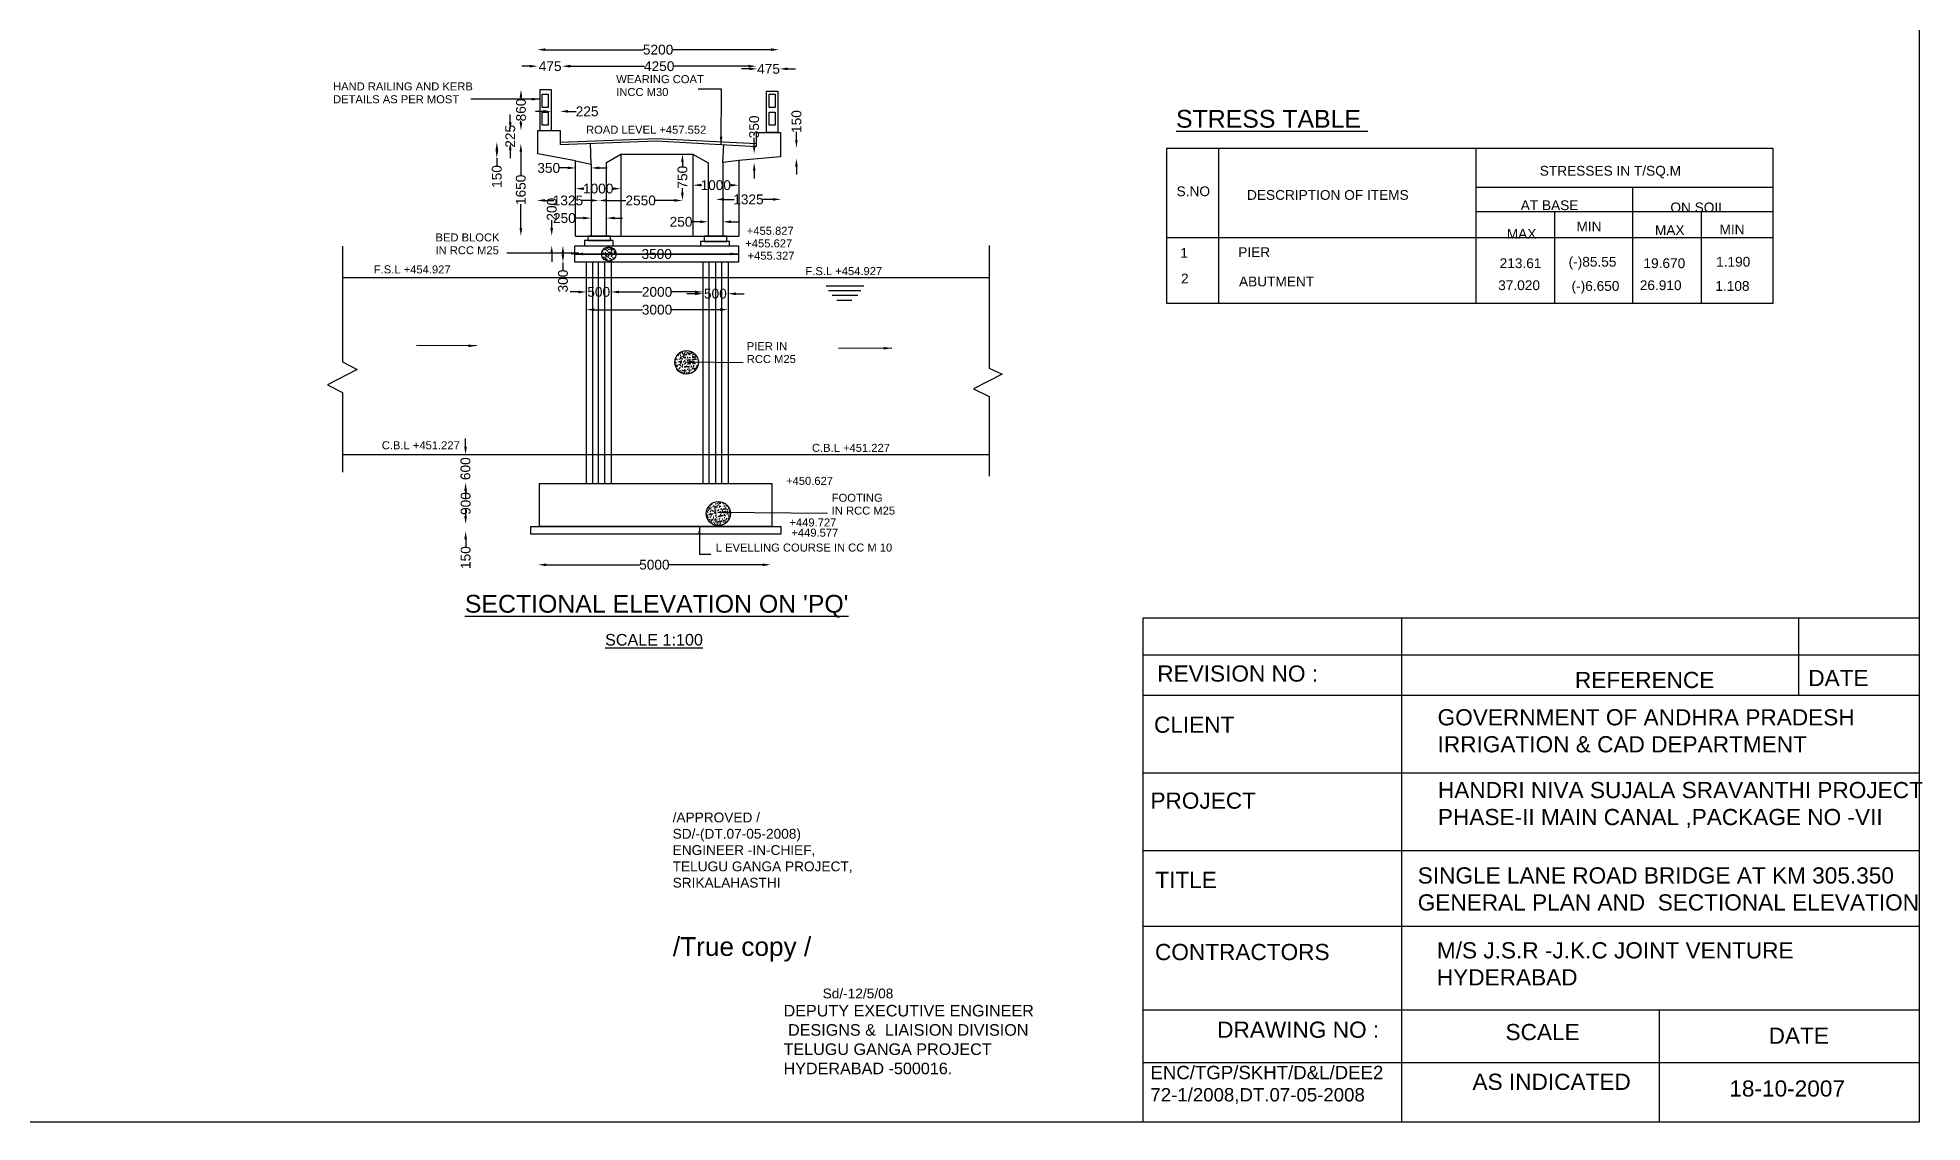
# Model space of a CAD drawing. Header units: millimetres. Extents: x -53247041 to -53224443, y 22123983 to 22138627.
# Drawn here: x -53235306 to -53224708, y 22123983 to 22130082 of the extents above; entities that cross this region are included whole.
import ezdxf

# ---------------------------------------------------------------- set-up
doc = ezdxf.new("R2010")
doc.units = ezdxf.units.MM
doc.header["$MEASUREMENT"] = 0
for name, color, linetype in [('DIMENSION', 7, 'Continuous'), ('DRAWING', 2, 'Continuous'), ('TEXT', 7, 'Continuous')]:
    doc.layers.add(name, color=color, linetype=linetype)
doc.styles.get("Standard").update_dxf_attribs({"font": 'arial.ttf', "height": 55})
doc.dimstyles.get("Standard").update_dxf_attribs({"dimtxt": 45, "dimasz": 45, "dimexe": 0.18, "dimexo": 0.0625, "dimgap": 0.09, "dimtad": 0, "dimdec": 0, "dimzin": 0, "dimdsep": 46, "dimtxsty": 'Standard', "dimcen": 0.09, "dimse1": 1, "dimse2": 1, "dimadec": 0, "dimazin": 0, "dimtfac": 1, "dimtdec": 0, "dimtofl": 0, "dimtmove": 0, "dimatfit": 3, "dimfxl": 1, "dimtolj": 1, "dimtzin": 0, "dimarcsym": 0})
pattern_1 = [(50, (0, 0), (35.86300913, -3.137606749), [3.75, -41.25]), (355, (0, 0), (-6.93756668, 37.609606685), [3, -33]), (100.4514, (2.99, -0.26), (28.925469086, 34.471977103), [3.1870095, -35.0571056]), (46.1842, (0, 10), (53.36205243, -8.275950716), [5.625, -61.875]), (96.6356, (4.447, 9.31), (46.733135277, 48.705893545), [4.7805144, -52.58565]), (351.1842, (0, 10), (46.733097257, 48.705930046), [4.5, -49.5]), (21, (5, 7.5), (29.845352606, -20.130944533), [3.75, -41.25]), (326, (5, 7.5), (12.165766596, 36.257502252), [3, -33]), (71.4514, (7.487, 5.822), (42.01113143, 16.126524835), [3.1870095, -35.0571056]), (37.5, (0, 0), (0.607992766, 16.6446926916), [0, -32.6, 0, -33.5, 0, -33.125]), (7.5, (0, 0), (13.153476872, 19.720585594), [0, -19.1, 0, -31.85, 0, -12.625]), (327.5, (-11.15, 0), (26.6911218086, -1.1277435867), [0, -12.5, 0, -39, 0, -51.75]), (317.5, (-16.15, 0), (29.159308467, 5.005249117), [0, -16.25, 0, -25.9, 0, -36.75])]

# ---------------------------------------------------------------- blocks, each defined once
blk = doc.blocks.new('*D126')
at = {"layer": 'Defpoints', "color": 0}
for p in [(-53232496, 22130027), (-53231137, 22130014), (-53231137, 22130008)]:
    blk.add_point(p, dxfattribs=at)
at = {"layer": 'DIMENSION', "color": 0, "lineweight": -2}
for p, q in [((-53232451, 22130014), (-53231899, 22130014)), ((-53231182, 22130014), (-53231735, 22130014))]:
    blk.add_line(p, q, dxfattribs=at)
at = {"layer": 'DIMENSION', "color": 0}
for points in [[(-53232451, 22130022), (-53232451, 22130007), (-53232496, 22130014)], [(-53231182, 22130022), (-53231182, 22130007), (-53231137, 22130014)]]:
    blk.add_solid(points, dxfattribs=at)
at = {"layer": 'DIMENSION', "color": 0, "insert": (-53231817, 22130014), "char_height": 55, "attachment_point": 5}
blk.add_mtext('\\A1;5200', dxfattribs=at)
blk = doc.blocks.new('*D127')
at = {"layer": 'Defpoints', "color": 0}
for p in [(-53231259, 22129909), (-53231134, 22129906), (-53231134, 22129905)]:
    blk.add_point(p, dxfattribs=at)
at = {"layer": 'DIMENSION', "color": 0, "lineweight": -2}
for p, q in [((-53231304, 22129906), (-53231349, 22129906)), ((-53231089, 22129906), (-53231044, 22129906))]:
    blk.add_line(p, q, dxfattribs=at)
at = {"layer": 'DIMENSION', "color": 0}
for points in [[(-53231304, 22129914), (-53231304, 22129899), (-53231259, 22129906)], [(-53231089, 22129914), (-53231089, 22129899), (-53231134, 22129906)]]:
    blk.add_solid(points, dxfattribs=at)
at = {"layer": 'DIMENSION', "color": 0, "insert": (-53231196, 22129906), "char_height": 55, "attachment_point": 5}
blk.add_mtext('\\A1;475', dxfattribs=at)
blk = doc.blocks.new('*D128')
at = {"layer": 'Defpoints', "color": 0}
for p in [(-53232358, 22129921), (-53232358, 22129919), (-53231264, 22129907)]:
    blk.add_point(p, dxfattribs=at)
at = {"layer": 'DIMENSION', "color": 0, "lineweight": -2}
for p, q in [((-53232313, 22129921), (-53231894, 22129921)), ((-53231309, 22129921), (-53231728, 22129921))]:
    blk.add_line(p, q, dxfattribs=at)
at = {"layer": 'DIMENSION', "color": 0}
for points in [[(-53232313, 22129929), (-53232313, 22129914), (-53232358, 22129921)], [(-53231309, 22129929), (-53231309, 22129914), (-53231264, 22129921)]]:
    blk.add_solid(points, dxfattribs=at)
at = {"layer": 'DIMENSION', "color": 0, "insert": (-53231811, 22129921), "char_height": 55, "attachment_point": 5}
blk.add_mtext('\\A1;4250', dxfattribs=at)
blk = doc.blocks.new('*D129')
at = {"layer": 'Defpoints', "color": 0}
for p in [(-53232494, 22129921), (-53232494, 22129921), (-53232354, 22129921)]:
    blk.add_point(p, dxfattribs=at)
at = {"layer": 'DIMENSION', "color": 0, "lineweight": -2}
for p, q in [((-53232539, 22129921), (-53232584, 22129921)), ((-53232309, 22129921), (-53232264, 22129921))]:
    blk.add_line(p, q, dxfattribs=at)
at = {"layer": 'DIMENSION', "color": 0}
for points in [[(-53232539, 22129929), (-53232539, 22129914), (-53232494, 22129921)], [(-53232309, 22129929), (-53232309, 22129914), (-53232354, 22129921)]]:
    blk.add_solid(points, dxfattribs=at)
at = {"layer": 'DIMENSION', "color": 0, "insert": (-53232424, 22129921), "char_height": 55, "attachment_point": 5}
blk.add_mtext('\\A1;475', dxfattribs=at)
blk = doc.blocks.new('*D130')
at = {"layer": 'Defpoints', "color": 0}
for p in [(-53232368, 22129667), (-53232417, 22129560), (-53232368, 22129560)]:
    blk.add_point(p, dxfattribs=at)
at = {"layer": 'DIMENSION', "color": 0, "lineweight": -2}
for p, q in [((-53232462, 22129667), (-53232507, 22129667)), ((-53232323, 22129667), (-53232278, 22129667))]:
    blk.add_line(p, q, dxfattribs=at)
at = {"layer": 'DIMENSION', "color": 0}
for points in [[(-53232462, 22129675), (-53232462, 22129660), (-53232417, 22129667)], [(-53232323, 22129675), (-53232323, 22129660), (-53232368, 22129667)]]:
    blk.add_solid(points, dxfattribs=at)
at = {"layer": 'DIMENSION', "color": 0, "insert": (-53232216, 22129667), "char_height": 55, "attachment_point": 5}
blk.add_mtext('\\A1;225', dxfattribs=at)
blk = doc.blocks.new('*D131')
at = {"layer": 'Defpoints', "color": 0}
for p in [(-53232588, 22129789), (-53232483, 22129789), (-53232493, 22129560)]:
    blk.add_point(p, dxfattribs=at)
at = {"layer": 'DIMENSION', "color": 0, "lineweight": -2}
for p, q in [((-53232588, 22129744), (-53232588, 22129735)), ((-53232588, 22129605), (-53232588, 22129614))]:
    blk.add_line(p, q, dxfattribs=at)
at = {"layer": 'DIMENSION', "color": 0}
for points in [[(-53232596, 22129744), (-53232581, 22129744), (-53232588, 22129789)], [(-53232596, 22129605), (-53232581, 22129605), (-53232588, 22129560)]]:
    blk.add_solid(points, dxfattribs=at)
at = {"layer": 'DIMENSION', "color": 0, "insert": (-53232588, 22129675), "char_height": 55, "attachment_point": 5, "rotation": 90}
blk.add_mtext('\\A1;860', dxfattribs=at)
blk = doc.blocks.new('*D132')
at = {"layer": 'Defpoints', "color": 0}
for p in [(-53232493, 22129560), (-53232648, 22129494), (-53232493, 22129494)]:
    blk.add_point(p, dxfattribs=at)
at = {"layer": 'DIMENSION', "color": 0, "lineweight": -2}
for p, q in [((-53232648, 22129605), (-53232648, 22129650)), ((-53232648, 22129449), (-53232648, 22129404))]:
    blk.add_line(p, q, dxfattribs=at)
at = {"layer": 'DIMENSION', "color": 0}
for points in [[(-53232656, 22129605), (-53232641, 22129605), (-53232648, 22129560)], [(-53232656, 22129449), (-53232641, 22129449), (-53232648, 22129494)]]:
    blk.add_solid(points, dxfattribs=at)
at = {"layer": 'DIMENSION', "color": 0, "insert": (-53232648, 22129527), "char_height": 55, "attachment_point": 5, "rotation": 90}
blk.add_mtext('\\A1;225', dxfattribs=at)
blk = doc.blocks.new('*D133')
at = {"layer": 'Defpoints', "color": 0}
for p in [(-53232368, 22129494), (-53232724, 22129404), (-53232363, 22129404)]:
    blk.add_point(p, dxfattribs=at)
at = {"layer": 'DIMENSION', "color": 0, "lineweight": -2}
for p, q in [((-53232724, 22129449), (-53232724, 22129449)), ((-53232724, 22129404), (-53232724, 22129359))]:
    blk.add_line(p, q, dxfattribs=at)
at = {"layer": 'DIMENSION', "color": 0}
for points in [[(-53232731, 22129449), (-53232716, 22129449), (-53232724, 22129494)], [(-53232731, 22129449), (-53232716, 22129449), (-53232724, 22129404)]]:
    blk.add_solid(points, dxfattribs=at)
at = {"layer": 'DIMENSION', "color": 0, "insert": (-53232724, 22129301), "char_height": 55, "attachment_point": 5, "rotation": 90}
blk.add_mtext('\\A1;150', dxfattribs=at)
blk = doc.blocks.new('*D134')
at = {"layer": 'Defpoints', "color": 0}
for p in [(-53232281, 22129389), (-53232281, 22129349), (-53232193, 22129371)]:
    blk.add_point(p, dxfattribs=at)
at = {"layer": 'DIMENSION', "color": 0, "lineweight": -2}
for p, q in [((-53232326, 22129349), (-53232371, 22129349)), ((-53232148, 22129349), (-53232103, 22129349))]:
    blk.add_line(p, q, dxfattribs=at)
at = {"layer": 'DIMENSION', "color": 0}
for points in [[(-53232326, 22129357), (-53232326, 22129342), (-53232281, 22129349)], [(-53232148, 22129357), (-53232148, 22129342), (-53232193, 22129349)]]:
    blk.add_solid(points, dxfattribs=at)
at = {"layer": 'DIMENSION', "color": 0, "insert": (-53232432, 22129349), "char_height": 55, "attachment_point": 5}
blk.add_mtext('\\A1;350', dxfattribs=at)
blk = doc.blocks.new('*D135')
at = {"layer": 'Defpoints', "color": 0}
for p in [(-53232281, 22129231), (-53232027, 22129233), (-53232027, 22129231)]:
    blk.add_point(p, dxfattribs=at)
at = {"layer": 'DIMENSION', "color": 0, "lineweight": -2}
for p, q in [((-53232236, 22129233), (-53232234, 22129233)), ((-53232072, 22129233), (-53232075, 22129233))]:
    blk.add_line(p, q, dxfattribs=at)
at = {"layer": 'DIMENSION', "color": 0}
for points in [[(-53232236, 22129240), (-53232236, 22129225), (-53232281, 22129233)], [(-53232072, 22129240), (-53232072, 22129225), (-53232027, 22129233)]]:
    blk.add_solid(points, dxfattribs=at)
at = {"layer": 'DIMENSION', "color": 0, "insert": (-53232154, 22129233), "char_height": 55, "attachment_point": 5}
blk.add_mtext('\\A1;1000', dxfattribs=at)
blk = doc.blocks.new('*D136')
at = {"layer": 'Defpoints', "color": 0}
for p in [(-53232498, 22129172), (-53232150, 22129168), (-53232150, 22129166)]:
    blk.add_point(p, dxfattribs=at)
at = {"layer": 'DIMENSION', "color": 0, "lineweight": -2}
for p, q in [((-53232453, 22129166), (-53232404, 22129166)), ((-53232195, 22129166), (-53232244, 22129166))]:
    blk.add_line(p, q, dxfattribs=at)
at = {"layer": 'DIMENSION', "color": 0}
for points in [[(-53232453, 22129174), (-53232453, 22129159), (-53232498, 22129166)], [(-53232195, 22129174), (-53232195, 22129159), (-53232150, 22129166)]]:
    blk.add_solid(points, dxfattribs=at)
at = {"layer": 'DIMENSION', "color": 0, "insert": (-53232324, 22129166), "char_height": 55, "attachment_point": 5}
blk.add_mtext('\\A1;1325', dxfattribs=at)
blk = doc.blocks.new('*D137')
at = {"layer": 'Defpoints', "color": 0}
for p in [(-53232150, 22129166), (-53231680, 22129166), (-53231680, 22129160)]:
    blk.add_point(p, dxfattribs=at)
at = {"layer": 'DIMENSION', "color": 0, "lineweight": -2}
for p, q in [((-53232105, 22129166), (-53231998, 22129166)), ((-53231725, 22129166), (-53231832, 22129166))]:
    blk.add_line(p, q, dxfattribs=at)
at = {"layer": 'DIMENSION', "color": 0}
for points in [[(-53232105, 22129174), (-53232105, 22129159), (-53232150, 22129166)], [(-53231725, 22129174), (-53231725, 22129159), (-53231680, 22129166)]]:
    blk.add_solid(points, dxfattribs=at)
at = {"layer": 'DIMENSION', "color": 0, "insert": (-53231915, 22129166), "char_height": 55, "attachment_point": 5}
blk.add_mtext('\\A1;2550', dxfattribs=at)
blk = doc.blocks.new('*D138')
at = {"layer": 'Defpoints', "color": 0}
for p in [(-53231680, 22129427), (-53231680, 22129427), (-53231680, 22129166)]:
    blk.add_point(p, dxfattribs=at)
at = {"layer": 'DIMENSION', "color": 0, "lineweight": -2}
for p, q in [((-53231680, 22129382), (-53231680, 22129357)), ((-53231680, 22129211), (-53231680, 22129236))]:
    blk.add_line(p, q, dxfattribs=at)
at = {"layer": 'DIMENSION', "color": 0}
for points in [[(-53231688, 22129382), (-53231673, 22129382), (-53231680, 22129427)], [(-53231688, 22129211), (-53231673, 22129211), (-53231680, 22129166)]]:
    blk.add_solid(points, dxfattribs=at)
at = {"layer": 'DIMENSION', "color": 0, "insert": (-53231680, 22129297), "char_height": 55, "attachment_point": 5, "rotation": 90}
blk.add_mtext('\\A1;750', dxfattribs=at)
blk = doc.blocks.new('*D139')
at = {"layer": 'Defpoints', "color": 0}
for p in [(-53231621, 22129252), (-53231364, 22129252), (-53231364, 22129252)]:
    blk.add_point(p, dxfattribs=at)
at = {"layer": 'DIMENSION', "color": 0, "lineweight": -2}
for p, q in [((-53231576, 22129252), (-53231572, 22129252)), ((-53231409, 22129252), (-53231413, 22129252))]:
    blk.add_line(p, q, dxfattribs=at)
at = {"layer": 'DIMENSION', "color": 0}
for points in [[(-53231576, 22129260), (-53231576, 22129245), (-53231621, 22129252)], [(-53231409, 22129260), (-53231409, 22129245), (-53231364, 22129252)]]:
    blk.add_solid(points, dxfattribs=at)
at = {"layer": 'DIMENSION', "color": 0, "insert": (-53231493, 22129252), "char_height": 55, "attachment_point": 5}
blk.add_mtext('\\A1;1000', dxfattribs=at)
blk = doc.blocks.new('*D140')
at = {"layer": 'Defpoints', "color": 0}
for p in [(-53231492, 22129167), (-53231126, 22129172), (-53231126, 22129166)]:
    blk.add_point(p, dxfattribs=at)
at = {"layer": 'DIMENSION', "color": 0, "lineweight": -2}
for p, q in [((-53231447, 22129172), (-53231389, 22129172)), ((-53231171, 22129172), (-53231229, 22129172))]:
    blk.add_line(p, q, dxfattribs=at)
at = {"layer": 'DIMENSION', "color": 0}
for points in [[(-53231447, 22129180), (-53231447, 22129165), (-53231492, 22129172)], [(-53231171, 22129180), (-53231171, 22129165), (-53231126, 22129172)]]:
    blk.add_solid(points, dxfattribs=at)
at = {"layer": 'DIMENSION', "color": 0, "insert": (-53231309, 22129172), "char_height": 55, "attachment_point": 5}
blk.add_mtext('\\A1;1325', dxfattribs=at)
blk = doc.blocks.new('*D141')
at = {"layer": 'Defpoints', "color": 0}
for p in [(-53231453, 22129379), (-53231450, 22129429), (-53231277, 22129429)]:
    blk.add_point(p, dxfattribs=at)
at = {"layer": 'DIMENSION', "color": 0, "lineweight": -2}
for p, q in [((-53231277, 22129474), (-53231277, 22129519)), ((-53231277, 22129334), (-53231277, 22129289))]:
    blk.add_line(p, q, dxfattribs=at)
at = {"layer": 'DIMENSION', "color": 0}
for points in [[(-53231284, 22129474), (-53231269, 22129474), (-53231277, 22129429)], [(-53231284, 22129334), (-53231269, 22129334), (-53231277, 22129379)]]:
    blk.add_solid(points, dxfattribs=at)
at = {"layer": 'DIMENSION', "color": 0, "insert": (-53231277, 22129580), "char_height": 55, "attachment_point": 5, "rotation": 90}
blk.add_mtext('\\A1;350', dxfattribs=at)
blk = doc.blocks.new('*D142')
at = {"layer": 'Defpoints', "color": 0}
for p in [(-53231043, 22129462), (-53231039, 22129462), (-53231042, 22129402)]:
    blk.add_point(p, dxfattribs=at)
at = {"layer": 'DIMENSION', "color": 0, "lineweight": -2}
for p, q in [((-53231039, 22129507), (-53231039, 22129552)), ((-53231039, 22129357), (-53231039, 22129312))]:
    blk.add_line(p, q, dxfattribs=at)
at = {"layer": 'DIMENSION', "color": 0}
for points in [[(-53231047, 22129507), (-53231032, 22129507), (-53231039, 22129462)], [(-53231047, 22129357), (-53231032, 22129357), (-53231039, 22129402)]]:
    blk.add_solid(points, dxfattribs=at)
at = {"layer": 'DIMENSION', "color": 0, "insert": (-53231039, 22129610), "char_height": 55, "attachment_point": 5, "rotation": 90}
blk.add_mtext('\\A1;150', dxfattribs=at)
blk = doc.blocks.new('*D143')
at = {"layer": 'Defpoints', "color": 0}
for p in [(-53231536, 22129046), (-53231536, 22129046), (-53231453, 22129046)]:
    blk.add_point(p, dxfattribs=at)
at = {"layer": 'DIMENSION', "color": 0, "lineweight": -2}
for p, q in [((-53231581, 22129046), (-53231626, 22129046)), ((-53231408, 22129046), (-53231363, 22129046))]:
    blk.add_line(p, q, dxfattribs=at)
at = {"layer": 'DIMENSION', "color": 0}
for points in [[(-53231581, 22129054), (-53231581, 22129039), (-53231536, 22129046)], [(-53231408, 22129054), (-53231408, 22129039), (-53231453, 22129046)]]:
    blk.add_solid(points, dxfattribs=at)
at = {"layer": 'DIMENSION', "color": 0, "insert": (-53231688, 22129046), "char_height": 55, "attachment_point": 5}
blk.add_mtext('\\A1;250', dxfattribs=at)
blk = doc.blocks.new('*D144')
at = {"layer": 'Defpoints', "color": 0}
for p in [(-53231565, 22128642), (-53231424, 22128642), (-53231424, 22128642)]:
    blk.add_point(p, dxfattribs=at)
at = {"layer": 'DIMENSION', "color": 0, "lineweight": -2}
for p, q in [((-53231610, 22128642), (-53231655, 22128642)), ((-53231379, 22128642), (-53231334, 22128642))]:
    blk.add_line(p, q, dxfattribs=at)
at = {"layer": 'DIMENSION', "color": 0}
for points in [[(-53231610, 22128649), (-53231610, 22128634), (-53231565, 22128642)], [(-53231379, 22128649), (-53231379, 22128634), (-53231424, 22128642)]]:
    blk.add_solid(points, dxfattribs=at)
at = {"layer": 'DIMENSION', "color": 0, "insert": (-53231495, 22128642), "char_height": 55, "attachment_point": 5}
blk.add_mtext('\\A1;500', dxfattribs=at)
blk = doc.blocks.new('*D145')
at = {"layer": 'Defpoints', "color": 0}
for p in [(-53232082, 22128652), (-53232082, 22128642), (-53231565, 22128642)]:
    blk.add_point(p, dxfattribs=at)
at = {"layer": 'DIMENSION', "color": 0, "lineweight": -2}
for p, q in [((-53232037, 22128652), (-53231906, 22128652)), ((-53231610, 22128652), (-53231741, 22128652))]:
    blk.add_line(p, q, dxfattribs=at)
at = {"layer": 'DIMENSION', "color": 0}
for points in [[(-53232037, 22128659), (-53232037, 22128644), (-53232082, 22128652)], [(-53231610, 22128659), (-53231610, 22128644), (-53231565, 22128652)]]:
    blk.add_solid(points, dxfattribs=at)
at = {"layer": 'DIMENSION', "color": 0, "insert": (-53231823, 22128652), "char_height": 55, "attachment_point": 5}
blk.add_mtext('\\A1;2000', dxfattribs=at)
blk = doc.blocks.new('*D146')
at = {"layer": 'Defpoints', "color": 0}
for p in [(-53232221, 22128652), (-53232082, 22128652), (-53232082, 22128652)]:
    blk.add_point(p, dxfattribs=at)
at = {"layer": 'DIMENSION', "color": 0, "lineweight": -2}
for p, q in [((-53232266, 22128652), (-53232311, 22128652)), ((-53232037, 22128652), (-53231992, 22128652))]:
    blk.add_line(p, q, dxfattribs=at)
at = {"layer": 'DIMENSION', "color": 0}
for points in [[(-53232266, 22128659), (-53232266, 22128644), (-53232221, 22128652)], [(-53232037, 22128659), (-53232037, 22128644), (-53232082, 22128652)]]:
    blk.add_solid(points, dxfattribs=at)
at = {"layer": 'DIMENSION', "color": 0, "insert": (-53232151, 22128652), "char_height": 55, "attachment_point": 5}
blk.add_mtext('\\A1;500', dxfattribs=at)
blk = doc.blocks.new('*D147')
at = {"layer": 'Defpoints', "color": 0}
for p in [(-53232221, 22128543), (-53231424, 22128552), (-53231424, 22128543)]:
    blk.add_point(p, dxfattribs=at)
at = {"layer": 'DIMENSION', "color": 0, "lineweight": -2}
for p, q in [((-53232176, 22128552), (-53231905, 22128552)), ((-53231469, 22128552), (-53231741, 22128552))]:
    blk.add_line(p, q, dxfattribs=at)
at = {"layer": 'DIMENSION', "color": 0}
for points in [[(-53232176, 22128560), (-53232176, 22128545), (-53232221, 22128552)], [(-53231469, 22128560), (-53231469, 22128545), (-53231424, 22128552)]]:
    blk.add_solid(points, dxfattribs=at)
at = {"layer": 'DIMENSION', "color": 0, "insert": (-53231823, 22128552), "char_height": 55, "attachment_point": 5}
blk.add_mtext('\\A1;3000', dxfattribs=at)
blk = doc.blocks.new('*D148')
at = {"layer": 'Defpoints', "color": 0}
for p in [(-53232900, 22127737), (-53232900, 22127737), (-53232900, 22127579)]:
    blk.add_point(p, dxfattribs=at)
at = {"layer": 'DIMENSION', "color": 0, "lineweight": -2}
for p, q in [((-53232900, 22127782), (-53232900, 22127827)), ((-53232900, 22127534), (-53232900, 22127489))]:
    blk.add_line(p, q, dxfattribs=at)
at = {"layer": 'DIMENSION', "color": 0}
for points in [[(-53232907, 22127782), (-53232892, 22127782), (-53232900, 22127737)], [(-53232907, 22127534), (-53232892, 22127534), (-53232900, 22127579)]]:
    blk.add_solid(points, dxfattribs=at)
at = {"layer": 'DIMENSION', "color": 0, "insert": (-53232900, 22127658), "char_height": 55, "attachment_point": 5, "rotation": 90}
blk.add_mtext('\\A1;600', dxfattribs=at)
blk = doc.blocks.new('*D149')
at = {"layer": 'Defpoints', "color": 0}
for p in [(-53232906, 22127578), (-53232910, 22127346), (-53232899, 22127346)]:
    blk.add_point(p, dxfattribs=at)
at = {"layer": 'DIMENSION', "color": 0, "lineweight": -2}
for p, q in [((-53232899, 22127533), (-53232899, 22127522)), ((-53232899, 22127391), (-53232899, 22127401))]:
    blk.add_line(p, q, dxfattribs=at)
at = {"layer": 'DIMENSION', "color": 0}
for points in [[(-53232907, 22127533), (-53232892, 22127533), (-53232899, 22127578)], [(-53232907, 22127391), (-53232892, 22127391), (-53232899, 22127346)]]:
    blk.add_solid(points, dxfattribs=at)
at = {"layer": 'DIMENSION', "color": 0, "insert": (-53232899, 22127462), "char_height": 55, "attachment_point": 5, "rotation": 90}
blk.add_mtext('\\A1;900', dxfattribs=at)
blk = doc.blocks.new('*D150')
at = {"layer": 'Defpoints', "color": 0}
for p in [(-53232893, 22127347), (-53232900, 22127306), (-53232899, 22127306)]:
    blk.add_point(p, dxfattribs=at)
at = {"layer": 'DIMENSION', "color": 0, "lineweight": -2}
for p, q in [((-53232899, 22127392), (-53232899, 22127437)), ((-53232899, 22127261), (-53232899, 22127216))]:
    blk.add_line(p, q, dxfattribs=at)
at = {"layer": 'DIMENSION', "color": 0}
for points in [[(-53232907, 22127392), (-53232892, 22127392), (-53232899, 22127347)], [(-53232907, 22127261), (-53232892, 22127261), (-53232899, 22127306)]]:
    blk.add_solid(points, dxfattribs=at)
at = {"layer": 'DIMENSION', "color": 0, "insert": (-53232899, 22127158), "char_height": 55, "attachment_point": 5, "rotation": 90}
blk.add_mtext('\\A1;150', dxfattribs=at)
blk = doc.blocks.new('*D151')
at = {"layer": 'Defpoints', "color": 0}
for p in [(-53232491, 22127118), (-53231185, 22127121), (-53231185, 22127118)]:
    blk.add_point(p, dxfattribs=at)
at = {"layer": 'DIMENSION', "color": 0, "lineweight": -2}
for p, q in [((-53232446, 22127118), (-53231920, 22127118)), ((-53231230, 22127118), (-53231756, 22127118))]:
    blk.add_line(p, q, dxfattribs=at)
at = {"layer": 'DIMENSION', "color": 0}
for points in [[(-53232446, 22127125), (-53232446, 22127110), (-53232491, 22127118)], [(-53231230, 22127125), (-53231230, 22127110), (-53231185, 22127118)]]:
    blk.add_solid(points, dxfattribs=at)
at = {"layer": 'DIMENSION', "color": 0, "insert": (-53231838, 22127118), "char_height": 55, "attachment_point": 5}
blk.add_mtext('\\A1;5000', dxfattribs=at)
blk = doc.blocks.new('*D152')
at = {"layer": 'Defpoints', "color": 0}
for p in [(-53232576, 22129485), (-53232589, 22128967), (-53232580, 22128967)]:
    blk.add_point(p, dxfattribs=at)
at = {"layer": 'DIMENSION', "color": 0, "lineweight": -2}
for p, q in [((-53232589, 22129440), (-53232589, 22129305)), ((-53232589, 22129012), (-53232589, 22129146))]:
    blk.add_line(p, q, dxfattribs=at)
at = {"layer": 'DIMENSION', "color": 0}
for points in [[(-53232596, 22129440), (-53232581, 22129440), (-53232589, 22129485)], [(-53232596, 22129012), (-53232581, 22129012), (-53232589, 22128967)]]:
    blk.add_solid(points, dxfattribs=at)
at = {"layer": 'DIMENSION', "color": 0, "insert": (-53232589, 22129226), "char_height": 55, "attachment_point": 5, "rotation": 90}
blk.add_mtext('\\A1;1650', dxfattribs=at)
blk = doc.blocks.new('*D153')
at = {"layer": 'Defpoints', "color": 0}
for p in [(-53232193, 22129067), (-53232193, 22129067), (-53232107, 22129067)]:
    blk.add_point(p, dxfattribs=at)
at = {"layer": 'DIMENSION', "color": 0, "lineweight": -2}
for p, q in [((-53232238, 22129067), (-53232283, 22129067)), ((-53232062, 22129067), (-53232017, 22129067))]:
    blk.add_line(p, q, dxfattribs=at)
at = {"layer": 'DIMENSION', "color": 0}
for points in [[(-53232238, 22129075), (-53232238, 22129060), (-53232193, 22129067)], [(-53232062, 22129075), (-53232062, 22129060), (-53232107, 22129067)]]:
    blk.add_solid(points, dxfattribs=at)
at = {"layer": 'DIMENSION', "color": 0, "insert": (-53232344, 22129067), "char_height": 55, "attachment_point": 5}
blk.add_mtext('\\A1;250', dxfattribs=at)
blk = doc.blocks.new('*D154')
at = {"layer": 'Defpoints', "color": 0}
for p in [(-53232281, 22128912), (-53232352, 22128818), (-53232285, 22128818)]:
    blk.add_point(p, dxfattribs=at)
at = {"layer": 'DIMENSION', "color": 0, "lineweight": -2}
for p, q in [((-53232352, 22128867), (-53232352, 22128863)), ((-53232352, 22128818), (-53232352, 22128773))]:
    blk.add_line(p, q, dxfattribs=at)
at = {"layer": 'DIMENSION', "color": 0}
for points in [[(-53232360, 22128867), (-53232345, 22128867), (-53232352, 22128912)], [(-53232360, 22128863), (-53232345, 22128863), (-53232352, 22128818)]]:
    blk.add_solid(points, dxfattribs=at)
at = {"layer": 'DIMENSION', "color": 0, "insert": (-53232352, 22128713), "char_height": 55, "attachment_point": 5, "rotation": 90}
blk.add_mtext('\\A1;300', dxfattribs=at)
blk = doc.blocks.new('*D155')
at = {"layer": 'Defpoints', "color": 0}
for p in [(-53232415, 22128966), (-53232281, 22128966), (-53232281, 22128912)]:
    blk.add_point(p, dxfattribs=at)
at = {"layer": 'DIMENSION', "color": 0, "lineweight": -2}
for p, q in [((-53232415, 22129011), (-53232415, 22129056)), ((-53232415, 22128867), (-53232415, 22128822))]:
    blk.add_line(p, q, dxfattribs=at)
at = {"layer": 'DIMENSION', "color": 0}
for points in [[(-53232423, 22129011), (-53232408, 22129011), (-53232415, 22128966)], [(-53232423, 22128867), (-53232408, 22128867), (-53232415, 22128912)]]:
    blk.add_solid(points, dxfattribs=at)
at = {"layer": 'DIMENSION', "color": 0, "insert": (-53232415, 22129117), "char_height": 55, "attachment_point": 5, "rotation": 90}
blk.add_mtext('\\A1;200', dxfattribs=at)
blk = doc.blocks.new('*D156')
at = {"layer": 'Defpoints', "color": 0}
for p in [(-53232285, 22128865), (-53231365, 22128865), (-53231365, 22128865)]:
    blk.add_point(p, dxfattribs=at)
at = {"layer": 'DIMENSION', "color": 0, "lineweight": -2}
for p, q in [((-53232240, 22128865), (-53231907, 22128865)), ((-53231410, 22128865), (-53231743, 22128865))]:
    blk.add_line(p, q, dxfattribs=at)
at = {"layer": 'DIMENSION', "color": 0}
for points in [[(-53232240, 22128873), (-53232240, 22128858), (-53232285, 22128865)], [(-53231410, 22128873), (-53231410, 22128858), (-53231365, 22128865)]]:
    blk.add_solid(points, dxfattribs=at)
at = {"layer": 'DIMENSION', "color": 0, "insert": (-53231825, 22128865), "char_height": 55, "attachment_point": 5}
blk.add_mtext('\\A1;3500', dxfattribs=at)

msp = doc.modelspace()

# ---------------------------------------------------------------- hatches: boundary and pattern name
at = {"layer": 'DIMENSION'}
h = msp.add_hatch(dxfattribs=at)
h.set_pattern_fill('AR-CONC', color=0, scale=5, style=0)
h.set_pattern_definition(pattern_1)
edge = h.paths.add_edge_path()
edge.add_arc((-53232094.1, 22128865.2), 40.4, 0, 360)
h = msp.add_hatch(dxfattribs=at)
h.set_pattern_fill('AR-CONC', color=0, scale=5, style=0)
h.set_pattern_definition(pattern_1)
h.paths.add_polyline_path([(-53231723.2, 22128255.7, 1), (-53231590.8, 22128255.7, 1)])
h = msp.add_hatch(dxfattribs=at)
h.set_pattern_fill('AR-CONC', color=0, scale=5, style=0)
h.set_pattern_definition(pattern_1)
h.paths.add_polyline_path([(-53231410.8, 22127405.6, 1), (-53231546.2, 22127405.6, 1)])

# ---------------------------------------------------------------- linework, layer by layer
at = {"layer": 'DIMENSION', "color": 0}
msp.add_lwpolyline([(-53224726.5, 22123982.8), (-53247040.8, 22123982.8), (-53247040.8, 22138626.5), (-53224726.5, 22138626.5)], close=True, dxfattribs=at)
for points in [[(-53230871.8, 22128686.7), (-53230660.2, 22128686.7)], [(-53230859.2, 22128659.4), (-53230676.6, 22128659.4)], [(-53230693.5, 22128632.6), (-53230839, 22128632.6)], [(-53230728.5, 22128604.2), (-53230812.2, 22128604.2)]]:
    msp.add_lwpolyline(points, dxfattribs=at)
for centre, radius in [((-53232094.1, 22128865.2), 40.4), ((-53231657, 22128255.7), 66.2), ((-53231478.5, 22127405.6), 67.7)]:
    msp.add_circle(centre, radius, dxfattribs=at)
at = {"layer": 'DRAWING', "color": 0}
for points in [[(-53232482.6, 22129560.1), (-53232417, 22129560.1), (-53232417, 22129789.1), (-53232482.6, 22129789.1)], [(-53232468.5, 22129763.3), (-53232435.1, 22129763.3), (-53232435.1, 22129688.6), (-53232468.5, 22129688.6)], [(-53231143.4, 22129548.8), (-53231207.3, 22129548.8), (-53231207.3, 22129780.3), (-53231143.4, 22129780.3)], [(-53231192.1, 22129763.3), (-53231158.7, 22129763.3), (-53231158.7, 22129688.6), (-53231192.1, 22129688.6)], [(-53232468.5, 22129663.7), (-53232435.1, 22129663.7), (-53232435.1, 22129589), (-53232468.5, 22129589)], [(-53231192.1, 22129663.7), (-53231158.7, 22129663.7), (-53231158.7, 22129589), (-53231192.1, 22129589)], [(-53232285.2, 22128912.1), (-53231364.5, 22128912.1), (-53231364.5, 22128865.2), (-53232285.2, 22128865.2)], [(-53232230, 22128912.1), (-53232069.9, 22128912.1), (-53232069.9, 22128941), (-53232230, 22128941)], [(-53232211.5, 22128941), (-53232085.3, 22128941), (-53232085.3, 22128966.2), (-53232211.5, 22128966.2)], [(-53231577.9, 22128912.1), (-53231416.2, 22128912.1), (-53231416.2, 22128935.7), (-53231577.9, 22128935.7)], [(-53231558.3, 22128935.7), (-53231431.2, 22128935.7), (-53231431.2, 22128966.2), (-53231558.3, 22128966.2)], [(-53232285.2, 22128865.2), (-53231364.5, 22128865.2), (-53231364.5, 22128818.4), (-53232285.2, 22128818.4)], [(-53232483.3, 22127574.3), (-53231177.7, 22127574.3), (-53231177.7, 22127332.8), (-53232483.3, 22127332.8)], [(-53232532.8, 22127332.8), (-53231127.2, 22127332.8), (-53231127.2, 22127289.9), (-53232532.8, 22127289.9)]]:
    msp.add_lwpolyline(points, close=True, dxfattribs=at)
for points in [[(-53232281.4, 22128966.2), (-53232281.4, 22129389.4), (-53232492.9, 22129427.8), (-53232492.9, 22129560.1), (-53232367.5, 22129560.1), (-53232367.5, 22129481.6), (-53231827, 22129500.8), (-53231263.4, 22129469.1), (-53231263.4, 22129548.8), (-53231129.3, 22129548.8), (-53231129.3, 22129412), (-53231363.9, 22129391), (-53231363.9, 22128966.2)], [(-53232367.5, 22129494.5), (-53231825.8, 22129514.9), (-53231263.4, 22129487.5)], [(-53232192.6, 22129370.6), (-53232196.7, 22129487.7)], [(-53231452.5, 22129379.1), (-53231446.9, 22129479.4)], [(-53232281.4, 22129389.4), (-53232192.6, 22129370.6), (-53232192.6, 22128966.2)], [(-53232107.3, 22128966.2), (-53232107.3, 22129379.3), (-53232026.9, 22129427.1), (-53231621.2, 22129427.1), (-53231536.3, 22129377.4), (-53231536.3, 22128966.2)], [(-53232026.9, 22129427.1), (-53232026.9, 22128966.2)], [(-53231621.2, 22129427.1), (-53231621.2, 22128966.2)], [(-53231363.9, 22129391), (-53231452.5, 22129379.1), (-53231452.5, 22128966.2)], [(-53232281.4, 22128966.2), (-53231363.9, 22128966.2)], [(-53229955.3, 22128912.6), (-53229955.3, 22128224.2), (-53229881.9, 22128188.8), (-53230043.7, 22128107.1), (-53229955.3, 22128064.1), (-53229955.3, 22127616.5)], [(-53233591.7, 22128909.1), (-53233591.7, 22128259), (-53233509.9, 22128216.7), (-53233676.7, 22128130.2), (-53233592.5, 22128086.5), (-53233592.5, 22127639.2)], [(-53232221.4, 22128818.4), (-53232221.4, 22127574.3)], [(-53232186.3, 22128818.4), (-53232186.3, 22127574.3)], [(-53232154.4, 22128818.4), (-53232154.4, 22127574.3)], [(-53232119.3, 22128818.4), (-53232119.3, 22127574.3)], [(-53232081.5, 22128818.4), (-53232081.5, 22127574.3)], [(-53231565.2, 22128818.4), (-53231565.2, 22127574.3)], [(-53231531.7, 22128818.4), (-53231531.7, 22127574.3)], [(-53231495, 22128818.4), (-53231495, 22127574.3)], [(-53231459.9, 22128818.4), (-53231459.9, 22127574.3)], [(-53231423.9, 22128818.4), (-53231423.9, 22127574.3)], [(-53233591.7, 22128733.1), (-53229955.3, 22128733.1)], [(-53233592.5, 22127737.3), (-53229955.3, 22127737.3)]]:
    msp.add_lwpolyline(points, dxfattribs=at)
at = {"layer": 'TEXT', "color": 0}
for points in [[(-53228956.9, 22129460), (-53225549.6, 22129460), (-53225549.6, 22128587.8), (-53228956.9, 22128587.8)], [(-53224726.5, 22123982.8), (-53229090, 22123982.8), (-53229090, 22126819.2), (-53224726.5, 22126819.2)]]:
    msp.add_lwpolyline(points, close=True, dxfattribs=at)
for points in [[(-53228665.8, 22129460), (-53228665.8, 22128587.8)], [(-53227216.4, 22128587.8), (-53227216.4, 22129460)], [(-53227216.4, 22129241.2), (-53225549.6, 22129241.2)], [(-53226338.3, 22129241.2), (-53226338.3, 22128587.8)], [(-53225549.6, 22129103.1), (-53227216.4, 22129103.1)], [(-53226775.7, 22129103.1), (-53226775.7, 22128587.8)], [(-53225951.4, 22129103.1), (-53225951.4, 22128587.8)], [(-53228956.9, 22128957.9), (-53225549.6, 22128957.9)], [(-53227636.6, 22126819.2), (-53227636.6, 22123982.8)], [(-53225405.2, 22126819.2), (-53225405.2, 22126383.8)], [(-53229090, 22126611.8), (-53224726.5, 22126611.8)], [(-53229090, 22126383.8), (-53224726.5, 22126383.8)], [(-53229090, 22125947.9), (-53224726.5, 22125947.9)], [(-53229090, 22125512), (-53224726.5, 22125512)], [(-53229090, 22125086.4), (-53224726.5, 22125086.4)], [(-53229090, 22124615.9), (-53224726.5, 22124615.9)], [(-53226188.4, 22124615.9), (-53226188.4, 22123982.8)], [(-53229090, 22124318.6), (-53224726.5, 22124318.6)]]:
    msp.add_lwpolyline(points, dxfattribs=at)

# ---------------------------------------------------------------- texts
for s, height, p in [('WEARING COAT ', 45, (-53232052.5, 22129825.9)), ('HAND RAILING AND KERB ', 45, (-53233644.7, 22129785.2)), ('DETAILS AS PER MOST', 45, (-53233644.7, 22129712.9)), ('INCC M30', 45, (-53232052.5, 22129753.6)), ('%%USTRESS TABLE ', 100, (-53228904.7, 22129575.5)), ('ROAD LEVEL +457.552', 45, (-53232222.3, 22129541.6)), ('STRESSES IN T/SQ.M', 55, (-53226859.3, 22129305.8)), ('S.NO ', 55, (-53228901.4, 22129190.4)), ('DESCRIPTION OF ITEMS ', 55, (-53228505.4, 22129169.8)), ('AT BASE ', 55, (-53226966.6, 22129112)), ('ON SOIL', 55, (-53226125, 22129099.7)), ('+455.827', 45, (-53231318.4, 22128973.2)), ('MIN ', 55, (-53226653.1, 22128992.5)), ('MAX ', 55, (-53226211.7, 22128971.9)), ('MIN', 55, (-53225848.6, 22128976)), ('BED BLOCK ', 45, (-53233068.8, 22128936)), ('+455.627', 45, (-53231326.9, 22128902.5)), ('MAX', 55, (-53227045, 22128951.2)), ('IN RCC M25', 45, (-53233068.8, 22128863.7)), ('+455.327', 45, (-53231314.2, 22128833.2)), ('1', 55, (-53228880.8, 22128844)), ('PIER ', 55, (-53228554.9, 22128848.2)), ('213.61', 55, (-53227085, 22128785.9)), ('(-)85.55', 55, (-53226697.2, 22128794.1)), ('19.670', 55, (-53226276.4, 22128785.9)), ('1.190', 55, (-53225868, 22128794.1)), ('F.S.L +454.927', 45, (-53233415.5, 22128756.1)), ('F.S.L +454.927', 45, (-53230988.6, 22128746.6)), ('2', 55, (-53228876.6, 22128699.7)), ('ABUTMENT ', 55, (-53228550.7, 22128683.2)), ('37.020', 55, (-53227093.2, 22128662.2)), ('(-)6.650', 55, (-53226680.7, 22128658)), ('26.910', 55, (-53226297, 22128662.2)), ('1.108', 55, (-53225872.1, 22128658)), ('PIER IN ', 45, (-53231318.4, 22128324.5)), ('RCC M25', 45, (-53231318.4, 22128252.2)), ('C.B.L +451.227', 45, (-53233370.8, 22127767.1)), ('C.B.L +451.227', 45, (-53230951.9, 22127752.8)), ('+450.627', 45, (-53231097.5, 22127567.2)), ('FOOTING ', 45, (-53230840.7, 22127472.1)), ('IN RCC M25', 45, (-53230840.7, 22127399.8)), ('+449.727', 45, (-53231078.7, 22127333.4)), ('+449.577', 45, (-53231067.8, 22127275.9)), ('L EVELLING COURSE IN CC M 10', 45, (-53231492.5, 22127192)), ("%%USECTIONAL ELEVATION ON 'PQ'", 100, (-53232903.5, 22126848.4)), ('%%USCALE 1:100', 65, (-53232115.2, 22126663.7)), ('REVISION NO :', 91.012, (-53229010.3, 22126460.7)), ('REFERENCE ', 91.01, (-53226661.7, 22126424.7)), ('DATE ', 91.01, (-53225349.5, 22126435.7)), ('CLIENT ', 91.01, (-53229028.5, 22126173.1)), ('PROJECT ', 91.01, (-53229048.6, 22125746.2)), ('TITLE ', 91.01, (-53229021.3, 22125300.2)), ('/True copy /', 105.492, (-53231734, 22124918.4)), ('CONTRACTORS ', 91.012, (-53229023, 22124894.9)), ('DRAWING NO :', 91.012, (-53228673.3, 22124458)), ('SCALE', 91.01, (-53227052, 22124444.8)), ('DATE ', 91.01, (-53225572.4, 22124424.2)), ('AS INDICATED', 91.012, (-53227237.7, 22124165.1)), ('18-10-2007', 91.01, (-53225793.5, 22124127.4))]:
    msp.add_text(s, height=height, dxfattribs=at).set_placement(p)
at = {"layer": 'TEXT', "color": 0, "attachment_point": 1}
for s, insert, char_height, width in [('GOVERNMENT OF ANDHRA PRADESH IRRIGATION & CAD DEPARTMENT ', (-53227433.9, 22126305.7), 91.012, 2345.316), ('HANDRI NIVA SUJALA SRAVANTHI PROJECT  PHASE-II MAIN CANAL ,PACKAGE NO -VII', (-53227432.1, 22125896.5), 91.012, 2762.318), ('/APPROVED / SD/-(DT.07-05-2008) ENGINEER -IN-CHIEF, TELUGU GANGA PROJECT, SRIKALAHASTHI ', (-53231735.3, 22125724.4), 55, 1011.797), ('SINGLE LANE ROAD BRIDGE AT KM 305.350 GENERAL PLAN AND  SECTIONAL ELEVATION', (-53227545.7, 22125416.4), 91.012, 2819.123), ('M/S J.S.R -J.K.C JOINT VENTURE  HYDERABAD', (-53227438.1, 22124995.3), 91.012, 2041.489), ('^ISd/-12/5/08 \\P{\\H1.1818x;DEPUTY EXECUTIVE ENGINEER  DESIGNS &  LIAISION DIVISION  TELUGU GANGA PROJECT  HYDERABAD -500016.}', (-53231111.7, 22124734.7), 55, 1407.139), ('ENC/TGP/SKHT/D&L/DEE2 72-1/2008,DT.07-05-2008', (-53229048.8, 22124300.2), 75, 1249.44)]:
    msp.add_mtext(s, dxfattribs=dict(at, insert=insert, char_height=char_height, width=width))

# ---------------------------------------------------------------- dimensions: what is measured, and where the dimension line sits
at = {"layer": 'DIMENSION', "color": 0}
for base, p1, p2, text, picture, middle in [((-53231137.3, 22130014.3), (-53232496, 22130027.1), (-53231137.3, 22130007.9), '5200', '*D126', (-53231816.6, 22130014.3)), ((-53232494.1, 22129921.3), (-53232354.5, 22129920.8), (-53232494.1, 22129921.3), '475', '*D129', (-53232424.3, 22129921.3)), ((-53232358.3, 22129921.4), (-53231264.2, 22129907.1), (-53232358.3, 22129919.4), '4250', '*D128', (-53231811.2, 22129921.4)), ((-53231133.9, 22129906.3), (-53231258.9, 22129908.5), (-53231133.9, 22129905.1), '475', '*D127', (-53231196.4, 22129906.3)), ((-53232367.5, 22129667.3), (-53232417, 22129560.1), (-53232367.5, 22129560.1), '225', '*D130', (-53232216, 22129667.3)), ((-53232281.4, 22129349.1), (-53232192.6, 22129370.6), (-53232281.4, 22129389.4), '350', '*D134', (-53232432.1, 22129349.1)), ((-53232026.9, 22129232.8), (-53232281.4, 22129231.3), (-53232026.9, 22129231.3), '1000', '*D135', (-53232154.1, 22129232.8)), ((-53231363.9, 22129252.1), (-53231621.2, 22129252.1), (-53231363.9, 22129252.1), '1000', '*D139', (-53231492.6, 22129252.1)), ((-53232149.7, 22129166.3), (-53232498.1, 22129172.3), (-53232149.7, 22129167.8), '1325', '*D136', (-53232323.9, 22129166.3)), ((-53231680.1, 22129166.4), (-53232149.7, 22129166.3), (-53231680.1, 22129160.2), '2550', '*D137', (-53231914.9, 22129166.4)), ((-53231126.3, 22129172.4), (-53231491.6, 22129167.3), (-53231126.3, 22129165.6), '1325', '*D140', (-53231309, 22129172.4)), ((-53232192.6, 22129067.1), (-53232107.3, 22129067.1), (-53232192.6, 22129067.1), '250', '*D153', (-53232343.8, 22129067.1)), ((-53231536.3, 22129046.4), (-53231452.5, 22129046.4), (-53231536.3, 22129046.4), '250', '*D143', (-53231687.5, 22129046.4)), ((-53231364.5, 22128865.2), (-53232285.2, 22128865.2), (-53231364.5, 22128865.2), '3500', '*D156', (-53231824.9, 22128865.2)), ((-53232081.5, 22128651.9), (-53232221.4, 22128651.9), (-53232081.5, 22128651.9), '500', '*D146', (-53232151.5, 22128651.9)), ((-53232081.5, 22128651.9), (-53231565.2, 22128641.7), (-53232081.5, 22128641.7), '2000', '*D145', (-53231823.4, 22128651.9)), ((-53231423.9, 22128641.7), (-53231565.2, 22128641.7), (-53231423.9, 22128641.7), '500', '*D144', (-53231494.6, 22128641.7)), ((-53231423.9, 22128552.4), (-53232221.4, 22128543.4), (-53231423.9, 22128543.4), '3000', '*D147', (-53231822.7, 22128552.4)), ((-53231185.1, 22127117.5), (-53232491, 22127117.5), (-53231185.1, 22127120.9), '5000', '*D151', (-53231838.1, 22127117.5))]:
    dim = msp.add_linear_dim(base=base, p1=p1, p2=p2, text=text, dimstyle='Standard', dxfattribs=at)
    dim.commit()
    dim.dimension.update_dxf_attribs({"geometry": picture, "text_midpoint": middle})
for base, p1, p2, text, picture, middle in [((-53232588.4, 22129789.1), (-53232492.9, 22129560.1), (-53232482.6, 22129789.1), '860', '*D131', (-53232588.4, 22129674.6)), ((-53231039.1, 22129461.6), (-53231041.9, 22129401.6), (-53231042.8, 22129461.6), '150', '*D142', (-53231039.1, 22129609.8)), ((-53231276.6, 22129429.3), (-53231452.5, 22129379.1), (-53231449.7, 22129429.3), '350', '*D141', (-53231276.6, 22129580)), ((-53232723.7, 22129404.2), (-53232367.5, 22129494.5), (-53232362.7, 22129404.2), '150', '*D133', (-53232723.7, 22129301)), ((-53232588.8, 22128966.8), (-53232576.3, 22129484.5), (-53232580.5, 22128966.8), '1650', '*D152', (-53232588.8, 22129225.7)), ((-53231680.1, 22129427.1), (-53231680.1, 22129166.4), (-53231680.1, 22129427.1), '750', '*D138', (-53231680.1, 22129296.7)), ((-53232415.4, 22128966.2), (-53232281.4, 22128912.1), (-53232281.4, 22128966.2), '200', '*D155', (-53232415.4, 22129117.4)), ((-53232352.4, 22128818.4), (-53232281.4, 22128912.1), (-53232285.2, 22128818.4), '300', '*D154', (-53232352.4, 22128712.7)), ((-53232899.5, 22127737.3), (-53232899.5, 22127578.9), (-53232899.5, 22127737.3), '600', '*D148', (-53232899.5, 22127658.1)), ((-53232899.4, 22127345.6), (-53232905.9, 22127577.8), (-53232909.8, 22127345.6), '900', '*D149', (-53232899.4, 22127461.7)), ((-53232899.4, 22127305.7), (-53232893, 22127346.6), (-53232899.8, 22127305.7), '150', '*D150', (-53232899.4, 22127157.5))]:
    dim = msp.add_linear_dim(base=base, p1=p1, p2=p2, angle=90, text=text, dimstyle='Standard', dxfattribs=at)
    dim.commit()
    dim.dimension.update_dxf_attribs({"geometry": picture, "text_midpoint": middle})
dim = msp.add_linear_dim(base=(-53232648.4, 22129493.9), p1=(-53232492.9, 22129560.1), p2=(-53232492.9, 22129493.9), angle=90, text='225', dimstyle='Standard', dxfattribs=at)
dim.commit()
dim.dimension.update_dxf_attribs({"geometry": '*D132', "text_midpoint": (-53232648.4, 22129527), "dimtype": 160})

# ---------------------------------------------------------------- leaders
for points in [[(-53231463.2, 22129480.4), (-53231460.5, 22129791.2), (-53231591, 22129792.8)], [(-53232482.6, 22129735.9), (-53232869.4, 22129736.8)], [(-53232262.7, 22128869), (-53232667.3, 22128869.7)], [(-53232838.9, 22128349.1), (-53233175.2, 22128350.1)], [(-53230503.4, 22128335.7), (-53230802.2, 22128333.9)], [(-53231663.7, 22128259), (-53231339.6, 22128255)], [(-53231584.5, 22127332.8), (-53231584.5, 22127177.1), (-53231520.5, 22127177.1)], [(-53231481.4, 22127412.8), (-53230865.2, 22127407.9)]]:
    msp.add_leader(points, dimstyle='Standard', override={"dimgap": 0.09, "dimtad": 0}, dxfattribs=at)

doc.saveas('drawing.dxf')
